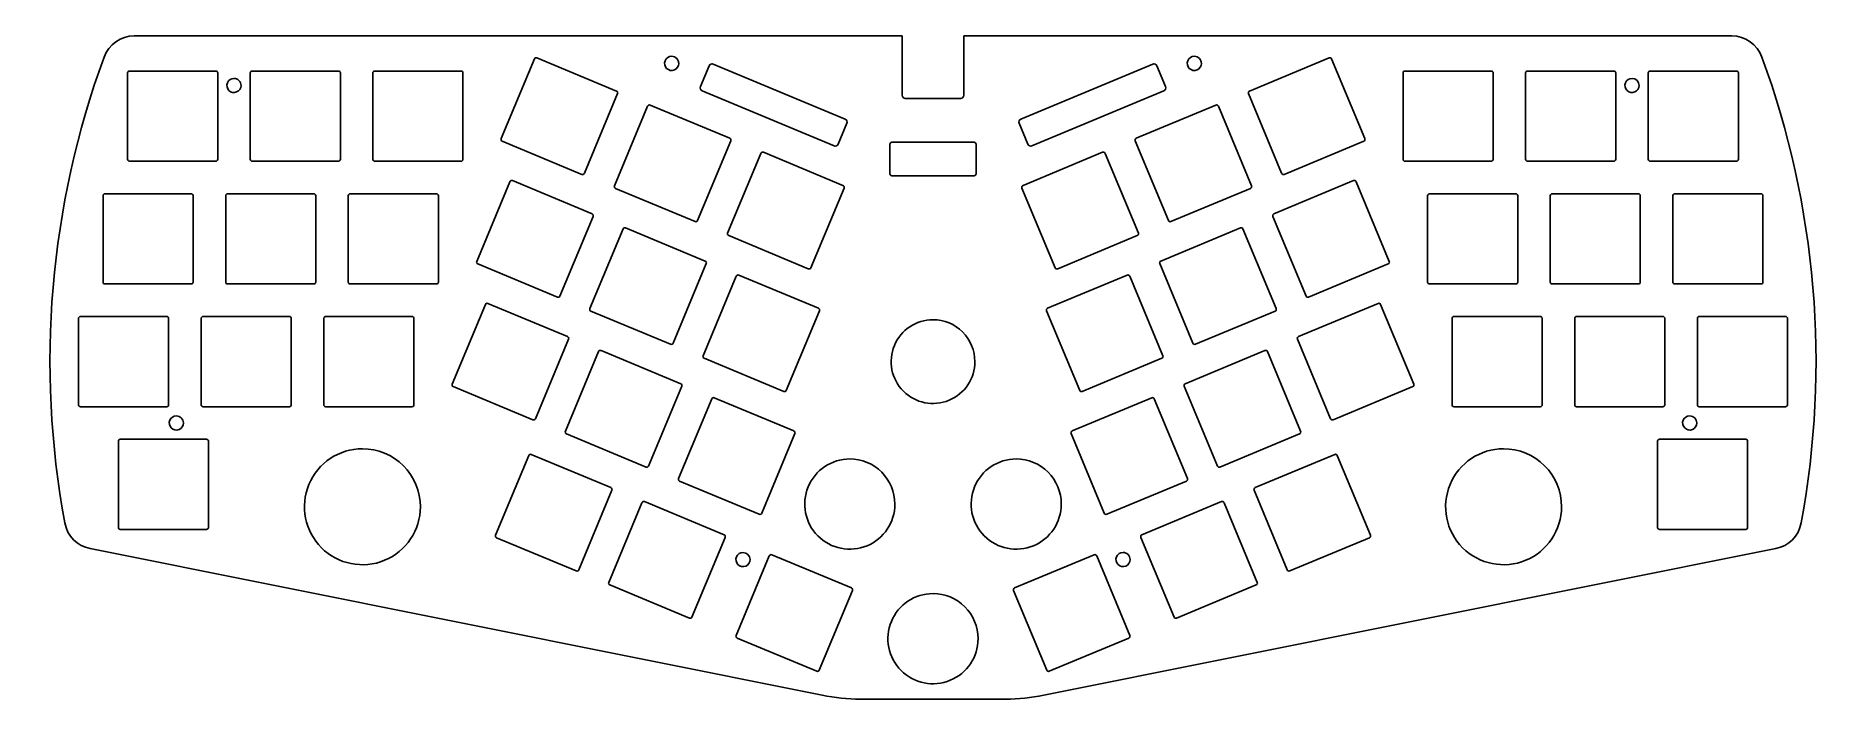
# Model space of a CAD drawing. Header units: millimetres. Extents: x -2 to 277, y 0 to 103.
import ezdxf

# ---------------------------------------------------------------- set-up
doc = ezdxf.new("R2010")
doc.units = ezdxf.units.MM
doc.layers.get('0').update_dxf_attribs({"linetype": 'CONTINUOUS'})

msp = doc.modelspace()

# ---------------------------------------------------------------- linework, layer by layer
at = {"color": 7}
for points in [[(132.435, 102.9982), (13.1728, 102.9982)], [(132.435, 102.9982), (132.435, 93.8036)], [(142.035, 102.9982), (261.2972, 102.9982)], [(142.035, 102.9982), (142.035, 93.8036)], [(25.825, 97.5478), (12.425, 97.5478)], [(44.875, 97.5478), (31.475, 97.5478)], [(63.925, 97.5478), (50.525, 97.5478)], [(75.32, 99.4242), (70.1664, 87.0548)], [(88.0816, 94.432), (75.7123, 99.5857)], [(102.4509, 98.3632), (101.1048, 95.1324)], [(123.5972, 90.0943), (103.1048, 98.6325)], [(171.3652, 98.6325), (150.8728, 90.0943)], [(173.3652, 95.1324), (172.0191, 98.3632)], [(198.7577, 99.5857), (186.3884, 94.432)], [(204.3036, 87.0548), (199.15, 99.4242)], [(223.945, 97.5478), (210.545, 97.5478)], [(242.995, 97.5478), (229.595, 97.5478)], [(262.045, 97.5478), (248.645, 97.5478)], [(12.125, 97.2478), (12.125, 83.8478)], [(26.125, 83.8478), (26.125, 97.2478)], [(31.175, 97.2478), (31.175, 83.8478)], [(45.175, 83.8478), (45.175, 97.2478)], [(50.225, 97.2478), (50.225, 83.8478)], [(64.225, 83.8478), (64.225, 97.2478)], [(210.245, 97.2478), (210.245, 83.8478)], [(224.245, 83.8478), (224.245, 97.2478)], [(229.295, 97.2478), (229.295, 83.8478)], [(243.295, 83.8478), (243.295, 97.2478)], [(248.345, 97.2478), (248.345, 83.8478)], [(262.345, 83.8478), (262.345, 97.2478)], [(83.0895, 81.6704), (88.2432, 94.0397)], [(92.9048, 92.0975), (87.7511, 79.7282)], [(105.6664, 87.1054), (93.2971, 92.259)], [(101.3741, 94.4786), (121.8665, 85.9404)], [(132.935, 93.3036), (141.535, 93.3036)], [(152.6035, 85.9404), (173.0959, 94.4786)], [(181.1729, 92.259), (168.8036, 87.1054)], [(186.7189, 79.7282), (181.5652, 92.0975)], [(186.2268, 94.0397), (191.3805, 81.6704)], [(123.8664, 89.4405), (122.5203, 86.2097)], [(150.6036, 89.4405), (151.9497, 86.2097)], [(70.3279, 86.6625), (82.6972, 81.5089)], [(100.6743, 74.3438), (105.8279, 86.7131)], [(143.635, 86.5036), (130.835, 86.5036)], [(168.6421, 86.7131), (173.7957, 74.3438)], [(191.7728, 81.5089), (204.1421, 86.6625)], [(110.4895, 84.7708), (105.3358, 72.4015)], [(123.2511, 79.7787), (110.8818, 84.9324)], [(130.535, 86.2036), (130.535, 81.6036)], [(143.935, 81.6036), (143.935, 86.2036)], [(163.5882, 84.9324), (151.2189, 79.7787)], [(169.1342, 72.4015), (163.9805, 84.7708)], [(12.425, 83.5478), (25.825, 83.5478)], [(31.475, 83.5478), (44.875, 83.5478)], [(50.525, 83.5478), (63.925, 83.5478)], [(130.835, 81.3036), (143.635, 81.3036)], [(210.545, 83.5478), (223.945, 83.5478)], [(229.595, 83.5478), (242.995, 83.5478)], [(248.645, 83.5478), (262.045, 83.5478)], [(8.315, 78.1978), (8.315, 64.7978)], [(22.015, 78.4978), (8.615, 78.4978)], [(22.315, 64.7978), (22.315, 78.1978)], [(27.365, 78.1978), (27.365, 64.7978)], [(41.065, 78.4978), (27.665, 78.4978)], [(41.365, 64.7978), (41.365, 78.1978)], [(46.415, 78.1978), (46.415, 64.7978)], [(60.115, 78.4978), (46.715, 78.4978)], [(60.415, 64.7978), (60.415, 78.1978)], [(71.5103, 80.3741), (66.3567, 68.0048)], [(84.2719, 75.382), (71.9026, 80.5356)], [(87.9126, 79.3359), (100.2819, 74.1822)], [(118.259, 67.0171), (123.4126, 79.3864)], [(151.0574, 79.3864), (156.211, 67.0171)], [(174.1881, 74.1822), (186.5574, 79.3359)], [(202.5674, 80.5356), (190.1981, 75.382)], [(208.1133, 68.0048), (202.9597, 80.3741)], [(214.055, 78.1978), (214.055, 64.7978)], [(227.755, 78.4978), (214.355, 78.4978)], [(228.055, 64.7978), (228.055, 78.1978)], [(233.105, 78.1978), (233.105, 64.7978)], [(246.805, 78.4978), (233.405, 78.4978)], [(247.105, 64.7978), (247.105, 78.1978)], [(252.155, 78.1978), (252.155, 64.7978)], [(265.855, 78.4978), (252.455, 78.4978)], [(266.155, 64.7978), (266.155, 78.1978)], [(79.2798, 62.6204), (84.4335, 74.9897)], [(89.095, 73.0474), (83.9414, 60.6781)], [(101.8567, 68.0553), (89.4873, 73.209)], [(184.9827, 73.209), (172.6133, 68.0553)], [(190.5286, 60.6781), (185.375, 73.0474)], [(190.0365, 74.9897), (195.1902, 62.6204)], [(105.4974, 72.0092), (117.8667, 66.8556)], [(156.6033, 66.8556), (168.9726, 72.0092)], [(66.5182, 67.6125), (78.8875, 62.4588)], [(96.8645, 55.2937), (102.0182, 67.663)], [(172.4518, 67.663), (177.6055, 55.2937)], [(195.5825, 62.4588), (207.9518, 67.6125)], [(8.615, 64.4978), (22.015, 64.4978)], [(27.665, 64.4978), (41.065, 64.4978)], [(46.715, 64.4978), (60.115, 64.4978)], [(106.6798, 65.7208), (101.5261, 53.3515)], [(119.4414, 60.7287), (107.0721, 65.8823)], [(167.3979, 65.8823), (155.0286, 60.7287)], [(172.9439, 53.3515), (167.7902, 65.7208)], [(214.355, 64.4978), (227.755, 64.4978)], [(233.405, 64.4978), (246.805, 64.4978)], [(252.455, 64.4978), (265.855, 64.4978)], [(67.7006, 61.324), (62.5469, 48.9547)], [(80.4622, 56.3319), (68.0929, 61.4856)], [(206.3771, 61.4856), (194.0078, 56.3319)], [(211.9231, 48.9547), (206.7694, 61.324)], [(4.505, 59.1478), (4.505, 45.7478)], [(18.205, 59.4478), (4.805, 59.4478)], [(18.505, 45.7478), (18.505, 59.1478)], [(23.555, 59.1478), (23.555, 45.7478)], [(37.255, 59.4478), (23.855, 59.4478)], [(37.555, 45.7478), (37.555, 59.1478)], [(42.605, 59.1478), (42.605, 45.7478)], [(56.305, 59.4478), (42.905, 59.4478)], [(56.605, 45.7478), (56.605, 59.1478)], [(84.1029, 60.2858), (96.4722, 55.1322)], [(114.4493, 47.9671), (119.6029, 60.3364)], [(154.8671, 60.3364), (160.0207, 47.9671)], [(177.9978, 55.1322), (190.3671, 60.2858)], [(217.865, 59.1478), (217.865, 45.7478)], [(231.565, 59.4478), (218.165, 59.4478)], [(231.865, 45.7478), (231.865, 59.1478)], [(236.915, 59.1478), (236.915, 45.7478)], [(250.615, 59.4478), (237.215, 59.4478)], [(250.915, 45.7478), (250.915, 59.1478)], [(255.965, 59.1478), (255.965, 45.7478)], [(269.665, 59.4478), (256.265, 59.4478)], [(269.965, 45.7478), (269.965, 59.1478)], [(75.4701, 43.5703), (80.6238, 55.9396)], [(193.8462, 55.9396), (198.9999, 43.5703)], [(85.2853, 53.9974), (80.1317, 41.6281)], [(98.0469, 49.0053), (85.6776, 54.1589)], [(101.6877, 52.9592), (114.057, 47.8055)], [(160.413, 47.8055), (172.7823, 52.9592)], [(188.7924, 54.1589), (176.4231, 49.0053)], [(194.3383, 41.6281), (189.1847, 53.9974)], [(62.7085, 48.5624), (75.0778, 43.4088)], [(93.0548, 36.2437), (98.2085, 48.613)], [(176.2615, 48.613), (181.4152, 36.2437)], [(199.3922, 43.4088), (211.7615, 48.5624)], [(4.805, 45.4478), (18.205, 45.4478)], [(23.855, 45.4478), (37.255, 45.4478)], [(42.905, 45.4478), (56.305, 45.4478)], [(102.8701, 46.6707), (97.7164, 34.3014)], [(115.6317, 41.6786), (103.2624, 46.8323)], [(171.2076, 46.8323), (158.8383, 41.6786)], [(176.7536, 34.3014), (171.5999, 46.6707)], [(218.165, 45.4478), (231.565, 45.4478)], [(237.215, 45.4478), (250.615, 45.4478)], [(256.265, 45.4478), (269.665, 45.4478)], [(10.696, 26.6978), (10.696, 40.0978)], [(10.996, 40.3978), (24.396, 40.3978)], [(24.696, 40.0978), (24.696, 26.6978)], [(80.2932, 41.2358), (92.6625, 36.0821)], [(110.6396, 28.917), (115.7932, 41.2863)], [(158.6768, 41.2863), (163.8304, 28.917)], [(181.8075, 36.0821), (194.1768, 41.2358)], [(249.774, 26.6978), (249.774, 40.0978)], [(250.074, 40.3978), (263.474, 40.3978)], [(263.774, 40.0978), (263.774, 26.6978)], [(74.441, 37.8785), (69.2874, 25.5092)], [(87.2026, 32.8864), (74.8333, 38.0401)], [(199.6367, 38.0401), (187.2674, 32.8864)], [(205.1826, 25.5092), (200.029, 37.8785)], [(97.8779, 33.9091), (110.2472, 28.7555)], [(164.2227, 28.7555), (176.5921, 33.9091)], [(82.2105, 20.1248), (87.3642, 32.4941)], [(104.7874, 25.5598), (92.4181, 30.7134)], [(182.0519, 30.7134), (169.6826, 25.5598)], [(187.1058, 32.4941), (192.2595, 20.1248)], [(92.0257, 30.5519), (86.8721, 18.1826)], [(187.5979, 18.1826), (182.4443, 30.5519)], [(24.396, 26.3978), (10.996, 26.3978)], [(69.4489, 25.1169), (81.8182, 19.9633)], [(99.7952, 12.7981), (104.9489, 25.1675)], [(169.5211, 25.1675), (174.6748, 12.7981)], [(192.6518, 19.9633), (205.0211, 25.1169)], [(263.474, 26.3978), (250.074, 26.3978)], [(120.0406, 0.6518), (6.315, 23.4177)], [(106.6547, 9.9395), (111.8083, 22.3088)], [(112.2006, 22.4704), (124.5699, 17.3167)], [(149.9001, 17.3167), (162.2694, 22.4704)], [(268.1555, 23.4183), (154.4272, 0.6518)], [(162.6617, 22.3088), (167.8153, 9.9395)], [(87.0336, 17.7903), (99.4029, 12.6366)], [(124.7315, 16.9244), (119.5778, 4.5551)], [(154.8922, 4.5551), (149.7385, 16.9244)], [(175.0671, 12.6366), (187.4364, 17.7903)], [(119.1855, 4.3935), (106.8162, 9.5472)], [(167.6538, 9.5472), (155.2845, 4.3935)], [(125.9293, 0.0682), (148.5386, 0.0682)]]:
    msp.add_lwpolyline(points, dxfattribs=at)
for points in [[(96.6404, 99.8347)], [(177.8296, 99.8347)], [(28.65, 96.4103)], [(245.82, 96.4103)], [(137.235, 58.9478)], [(19.696, 44.0228)], [(254.774, 44.0228)], [(48.605, 38.9228)], [(124.3118, 37.3322)], [(150.1582, 37.3322)], [(225.865, 38.9228)], [(107.7196, 22.8257)], [(166.7504, 22.8257)], [(137.235, 16.4478)]]:
    msp.add_lwpolyline(points, close=True, dxfattribs=at)
for points in [[(13.1728, 102.9982), (11.075971, 102.998184), (9.201893, 101.689851), (8.4792, 99.7215)], [(265.9908, 99.7215), (265.268131, 101.68987), (263.394038, 102.998213), (261.2972, 102.9982)], [(8.4792, 99.7215), (-0.009359, 76.601828), (-2.116171, 51.623057), (2.38, 27.4082)], [(12.425, 97.5478), (12.345435, 97.5478), (12.269129, 97.516193), (12.212868, 97.459932)], [(26.037132, 97.459932), (25.980871, 97.516193), (25.904565, 97.5478), (25.825, 97.5478)], [(31.475, 97.5478), (31.395435, 97.5478), (31.319129, 97.516193), (31.262868, 97.459932)], [(45.087132, 97.459932), (45.030871, 97.516193), (44.954565, 97.5478), (44.875, 97.5478)], [(50.525, 97.5478), (50.359315, 97.5478), (50.225, 97.413485), (50.225, 97.2478)], [(64.225, 97.2478), (64.225, 97.413485), (64.090685, 97.5478), (63.925, 97.5478)], [(75.7123, 99.5857), (75.559372, 99.649424), (75.38374, 99.577121), (75.32, 99.4242)], [(95.624133, 99.155652), (95.453873, 98.74461), (95.547985, 98.27148), (95.862583, 97.956883)], [(96.6404, 99.8347), (96.195492, 99.8347), (95.794392, 99.566694), (95.624133, 99.155652)], [(95.862583, 97.956883), (96.17718, 97.642285), (96.65031, 97.548173), (97.061352, 97.718433)], [(97.418217, 99.512517), (97.211927, 99.718807), (96.932138, 99.8347), (96.6404, 99.8347)], [(97.061352, 97.718433), (97.472394, 97.888692), (97.7404, 98.289792), (97.7404, 98.7347)], [(97.7404, 98.7347), (97.7404, 99.026438), (97.624507, 99.306227), (97.418217, 99.512517)], [(102.722068, 98.633298), (102.599434, 98.582793), (102.50189, 98.485633), (102.4509, 98.3632)], [(103.1048, 98.6325), (102.982378, 98.683516), (102.844702, 98.683803), (102.722068, 98.633298)], [(171.747932, 98.633298), (171.625298, 98.683803), (171.487622, 98.683516), (171.3652, 98.6325)], [(172.0191, 98.3632), (171.96811, 98.485633), (171.870566, 98.582793), (171.747932, 98.633298)], [(176.813333, 99.155652), (176.643073, 98.74461), (176.737185, 98.27148), (177.051783, 97.956883)], [(177.8296, 99.8347), (177.384692, 99.8347), (176.983592, 99.566694), (176.813333, 99.155652)], [(177.051783, 97.956883), (177.36638, 97.642285), (177.83951, 97.548173), (178.250552, 97.718433)], [(178.607417, 99.512517), (178.401127, 99.718807), (178.121338, 99.8347), (177.8296, 99.8347)], [(178.250552, 97.718433), (178.661594, 97.888692), (178.9296, 98.289792), (178.9296, 98.7347)], [(178.9296, 98.7347), (178.9296, 99.026438), (178.813707, 99.306227), (178.607417, 99.512517)], [(199.15, 99.4242), (199.08626, 99.577121), (198.910628, 99.649424), (198.7577, 99.5857)], [(210.545, 97.5478), (210.465435, 97.5478), (210.389129, 97.516193), (210.332868, 97.459932)], [(224.157132, 97.459932), (224.100871, 97.516193), (224.024565, 97.5478), (223.945, 97.5478)], [(229.595, 97.5478), (229.515435, 97.5478), (229.439129, 97.516193), (229.382868, 97.459932)], [(243.207132, 97.459932), (243.150871, 97.516193), (243.074565, 97.5478), (242.995, 97.5478)], [(248.645, 97.5478), (248.565435, 97.5478), (248.489129, 97.516193), (248.432868, 97.459932)], [(262.257132, 97.459932), (262.200871, 97.516193), (262.124565, 97.5478), (262.045, 97.5478)], [(272.09, 27.4082), (276.586171, 51.623057), (274.479359, 76.601828), (265.9908, 99.7215)], [(12.212868, 97.459932), (12.156607, 97.403671), (12.125, 97.327365), (12.125, 97.2478)], [(26.125, 97.2478), (26.125, 97.327365), (26.093393, 97.403671), (26.037132, 97.459932)], [(27.633733, 95.731252), (27.463473, 95.32021), (27.557585, 94.84708), (27.872183, 94.532483)], [(28.65, 96.4103), (28.205092, 96.4103), (27.803992, 96.142294), (27.633733, 95.731252)], [(29.427817, 96.088117), (29.221527, 96.294407), (28.941738, 96.4103), (28.65, 96.4103)], [(29.070952, 94.294033), (29.481994, 94.464292), (29.75, 94.865392), (29.75, 95.3103)], [(29.75, 95.3103), (29.75, 95.602038), (29.634107, 95.881827), (29.427817, 96.088117)], [(31.262868, 97.459932), (31.206607, 97.403671), (31.175, 97.327365), (31.175, 97.2478)], [(45.175, 97.2478), (45.175, 97.327365), (45.143393, 97.403671), (45.087132, 97.459932)], [(101.1048, 95.1324), (100.99863, 94.877493), (101.119198, 94.584782), (101.3741, 94.4786)], [(173.0959, 94.4786), (173.350802, 94.584782), (173.47137, 94.877493), (173.3652, 95.1324)], [(210.332868, 97.459932), (210.276607, 97.403671), (210.245, 97.327365), (210.245, 97.2478)], [(224.245, 97.2478), (224.245, 97.327365), (224.213393, 97.403671), (224.157132, 97.459932)], [(229.382868, 97.459932), (229.326607, 97.403671), (229.295, 97.327365), (229.295, 97.2478)], [(243.295, 97.2478), (243.295, 97.327365), (243.263393, 97.403671), (243.207132, 97.459932)], [(244.803733, 95.731252), (244.633473, 95.32021), (244.727585, 94.84708), (245.042183, 94.532483)], [(245.82, 96.4103), (245.375092, 96.4103), (244.973992, 96.142294), (244.803733, 95.731252)], [(246.92, 95.3103), (246.92, 95.917813), (246.427513, 96.4103), (245.82, 96.4103)], [(246.240952, 94.294033), (246.651994, 94.464292), (246.92, 94.865392), (246.92, 95.3103)], [(248.432868, 97.459932), (248.376607, 97.403671), (248.345, 97.327365), (248.345, 97.2478)], [(262.345, 97.2478), (262.345, 97.327365), (262.313393, 97.403671), (262.257132, 97.459932)], [(27.872183, 94.532483), (28.18678, 94.217885), (28.65991, 94.123773), (29.070952, 94.294033)], [(88.243652, 94.26932), (88.213346, 94.342892), (88.155054, 94.40141), (88.0816, 94.432)], [(88.2432, 94.0397), (88.273796, 94.113151), (88.273959, 94.195749), (88.243652, 94.26932)], [(93.2971, 92.259), (93.144172, 92.322724), (92.96854, 92.250421), (92.9048, 92.0975)], [(132.435, 93.8036), (132.435, 93.670992), (132.487678, 93.543815), (132.581447, 93.450047)], [(132.581447, 93.450047), (132.675215, 93.356278), (132.802392, 93.3036), (132.935, 93.3036)], [(141.535, 93.3036), (141.81112, 93.303655), (142.034945, 93.52748), (142.035, 93.8036)], [(181.5652, 92.0975), (181.50146, 92.250421), (181.325828, 92.322724), (181.1729, 92.259)], [(186.226348, 94.26932), (186.196041, 94.195749), (186.196204, 94.113151), (186.2268, 94.0397)], [(186.3884, 94.432), (186.314946, 94.40141), (186.256654, 94.342892), (186.226348, 94.26932)], [(245.042183, 94.532483), (245.35678, 94.217885), (245.82991, 94.123773), (246.240952, 94.294033)], [(123.86723, 89.823163), (123.816743, 89.945779), (123.719608, 90.043312), (123.5972, 90.0943)], [(123.8664, 89.4405), (123.917418, 89.562896), (123.917717, 89.700547), (123.86723, 89.823163)], [(150.60277, 89.823163), (150.552283, 89.700547), (150.552582, 89.562896), (150.6036, 89.4405)], [(150.8728, 90.0943), (150.750392, 90.043312), (150.653257, 89.945779), (150.60277, 89.823163)], [(70.1664, 87.0548), (70.102676, 86.901872), (70.174979, 86.72624), (70.3279, 86.6625)], [(105.8279, 86.7131), (105.891624, 86.866028), (105.819321, 87.04166), (105.6664, 87.1054)], [(130.622839, 86.415761), (130.566572, 86.359495), (130.534973, 86.283173), (130.535, 86.2036)], [(130.835, 86.5036), (130.755427, 86.503627), (130.679105, 86.472028), (130.622839, 86.415761)], [(143.847132, 86.415732), (143.790871, 86.471993), (143.714565, 86.5036), (143.635, 86.5036)], [(143.935, 86.2036), (143.935, 86.283165), (143.903393, 86.359471), (143.847132, 86.415732)], [(168.8036, 87.1054), (168.650679, 87.04166), (168.578376, 86.866028), (168.6421, 86.7131)], [(204.1421, 86.6625), (204.295021, 86.72624), (204.367324, 86.901872), (204.3036, 87.0548)], [(12.125, 83.8478), (12.125, 83.768235), (12.156607, 83.691929), (12.212868, 83.635668)], [(12.212868, 83.635668), (12.269129, 83.579407), (12.345435, 83.5478), (12.425, 83.5478)], [(25.825, 83.5478), (25.904565, 83.5478), (25.980871, 83.579407), (26.037132, 83.635668)], [(26.037132, 83.635668), (26.093393, 83.691929), (26.125, 83.768235), (26.125, 83.8478)], [(31.175, 83.8478), (31.175, 83.768235), (31.206607, 83.691929), (31.262868, 83.635668)], [(31.262868, 83.635668), (31.319129, 83.579407), (31.395435, 83.5478), (31.475, 83.5478)], [(44.875, 83.5478), (44.954565, 83.5478), (45.030871, 83.579407), (45.087132, 83.635668)], [(45.087132, 83.635668), (45.143393, 83.691929), (45.175, 83.768235), (45.175, 83.8478)], [(50.225, 83.8478), (50.225, 83.682115), (50.359315, 83.5478), (50.525, 83.5478)], [(63.925, 83.5478), (64.090685, 83.5478), (64.225, 83.682115), (64.225, 83.8478)], [(110.65218, 84.932852), (110.578608, 84.902546), (110.52009, 84.844254), (110.4895, 84.7708)], [(110.8818, 84.9324), (110.808349, 84.962996), (110.725751, 84.963159), (110.65218, 84.932852)], [(121.8665, 85.9404), (122.121407, 85.83423), (122.414118, 85.954798), (122.5203, 86.2097)], [(151.9497, 86.2097), (152.055882, 85.954798), (152.348593, 85.83423), (152.6035, 85.9404)], [(163.81782, 84.932852), (163.744249, 84.963159), (163.661651, 84.962996), (163.5882, 84.9324)], [(163.9805, 84.7708), (163.94991, 84.844254), (163.891392, 84.902546), (163.81782, 84.932852)], [(210.245, 83.8478), (210.245, 83.768235), (210.276607, 83.691929), (210.332868, 83.635668)], [(210.332868, 83.635668), (210.389129, 83.579407), (210.465435, 83.5478), (210.545, 83.5478)], [(223.945, 83.5478), (224.024565, 83.5478), (224.100871, 83.579407), (224.157132, 83.635668)], [(224.157132, 83.635668), (224.213393, 83.691929), (224.245, 83.768235), (224.245, 83.8478)], [(229.295, 83.8478), (229.295, 83.768235), (229.326607, 83.691929), (229.382868, 83.635668)], [(229.382868, 83.635668), (229.439129, 83.579407), (229.515435, 83.5478), (229.595, 83.5478)], [(242.995, 83.5478), (243.074565, 83.5478), (243.150871, 83.579407), (243.207132, 83.635668)], [(243.207132, 83.635668), (243.263393, 83.691929), (243.295, 83.768235), (243.295, 83.8478)], [(248.345, 83.8478), (248.345, 83.768235), (248.376607, 83.691929), (248.432868, 83.635668)], [(248.432868, 83.635668), (248.489129, 83.579407), (248.565435, 83.5478), (248.645, 83.5478)], [(262.045, 83.5478), (262.124565, 83.5478), (262.200871, 83.579407), (262.257132, 83.635668)], [(262.257132, 83.635668), (262.313393, 83.691929), (262.345, 83.768235), (262.345, 83.8478)], [(82.6972, 81.5089), (82.850128, 81.445176), (83.02576, 81.517479), (83.0895, 81.6704)], [(130.535, 81.6036), (130.535, 81.524035), (130.566607, 81.447729), (130.622868, 81.391468)], [(130.622868, 81.391468), (130.679129, 81.335207), (130.755435, 81.3036), (130.835, 81.3036)], [(143.635, 81.3036), (143.800663, 81.303655), (143.934945, 81.437937), (143.935, 81.6036)], [(191.3805, 81.6704), (191.44424, 81.517479), (191.619872, 81.445176), (191.7728, 81.5089)], [(8.402868, 78.409932), (8.346607, 78.353671), (8.315, 78.277365), (8.315, 78.1978)], [(8.615, 78.4978), (8.535435, 78.4978), (8.459129, 78.466193), (8.402868, 78.409932)], [(22.227132, 78.409932), (22.170871, 78.466193), (22.094565, 78.4978), (22.015, 78.4978)], [(22.315, 78.1978), (22.315, 78.277365), (22.283393, 78.353671), (22.227132, 78.409932)], [(27.452868, 78.409932), (27.396607, 78.353671), (27.365, 78.277365), (27.365, 78.1978)], [(27.665, 78.4978), (27.585435, 78.4978), (27.509129, 78.466193), (27.452868, 78.409932)], [(41.277132, 78.409932), (41.220871, 78.466193), (41.144565, 78.4978), (41.065, 78.4978)], [(41.365, 78.1978), (41.365, 78.277365), (41.333393, 78.353671), (41.277132, 78.409932)], [(46.502868, 78.409932), (46.446607, 78.353671), (46.415, 78.277365), (46.415, 78.1978)], [(46.715, 78.4978), (46.635435, 78.4978), (46.559129, 78.466193), (46.502868, 78.409932)], [(60.415, 78.1978), (60.415, 78.363485), (60.280685, 78.4978), (60.115, 78.4978)], [(71.9026, 80.5356), (71.749672, 80.599324), (71.57404, 80.527021), (71.5103, 80.3741)], [(87.7511, 79.7282), (87.687376, 79.575272), (87.759679, 79.39964), (87.9126, 79.3359)], [(123.4126, 79.3864), (123.476324, 79.539328), (123.404021, 79.71496), (123.2511, 79.7787)], [(151.2189, 79.7787), (151.065979, 79.71496), (150.993676, 79.539328), (151.0574, 79.3864)], [(186.5574, 79.3359), (186.710321, 79.39964), (186.782624, 79.575272), (186.7189, 79.7282)], [(202.9597, 80.3741), (202.89596, 80.527021), (202.720328, 80.599324), (202.5674, 80.5356)], [(214.142868, 78.409932), (214.086607, 78.353671), (214.055, 78.277365), (214.055, 78.1978)], [(214.355, 78.4978), (214.275435, 78.4978), (214.199129, 78.466193), (214.142868, 78.409932)], [(227.967132, 78.409932), (227.910871, 78.466193), (227.834565, 78.4978), (227.755, 78.4978)], [(228.055, 78.1978), (228.055, 78.277365), (228.023393, 78.353671), (227.967132, 78.409932)], [(233.192868, 78.409932), (233.136607, 78.353671), (233.105, 78.277365), (233.105, 78.1978)], [(233.405, 78.4978), (233.325435, 78.4978), (233.249129, 78.466193), (233.192868, 78.409932)], [(247.017132, 78.409932), (246.960871, 78.466193), (246.884565, 78.4978), (246.805, 78.4978)], [(247.105, 78.1978), (247.105, 78.277365), (247.073393, 78.353671), (247.017132, 78.409932)], [(252.242868, 78.409932), (252.186607, 78.353671), (252.155, 78.277365), (252.155, 78.1978)], [(252.455, 78.4978), (252.375435, 78.4978), (252.299129, 78.466193), (252.242868, 78.409932)], [(266.067132, 78.409932), (266.010871, 78.466193), (265.934565, 78.4978), (265.855, 78.4978)], [(266.155, 78.1978), (266.155, 78.277365), (266.123393, 78.353671), (266.067132, 78.409932)], [(84.433952, 75.21932), (84.403646, 75.292892), (84.345354, 75.35141), (84.2719, 75.382)], [(190.1981, 75.382), (190.124646, 75.35141), (190.066354, 75.292892), (190.036048, 75.21932)], [(84.4335, 74.9897), (84.464096, 75.063151), (84.464259, 75.145749), (84.433952, 75.21932)], [(89.25768, 73.209452), (89.184108, 73.179146), (89.12559, 73.120854), (89.095, 73.0474)], [(89.4873, 73.209), (89.413849, 73.239596), (89.331251, 73.239759), (89.25768, 73.209452)], [(100.2819, 74.1822), (100.355363, 74.151573), (100.437986, 74.151394), (100.511581, 74.181702)], [(100.511581, 74.181702), (100.585176, 74.21201), (100.64371, 74.270321), (100.6743, 74.3438)], [(173.7957, 74.3438), (173.82629, 74.270321), (173.884824, 74.21201), (173.958419, 74.181702)], [(173.958419, 74.181702), (174.032014, 74.151394), (174.114637, 74.151573), (174.1881, 74.1822)], [(185.21232, 73.209452), (185.138749, 73.239759), (185.056151, 73.239596), (184.9827, 73.209)], [(185.375, 73.0474), (185.34441, 73.120854), (185.285892, 73.179146), (185.21232, 73.209452)], [(190.036048, 75.21932), (190.005741, 75.145749), (190.005904, 75.063151), (190.0365, 74.9897)], [(105.3358, 72.4015), (105.305204, 72.328049), (105.305041, 72.245451), (105.335348, 72.17188)], [(105.335348, 72.17188), (105.365654, 72.098308), (105.423946, 72.03979), (105.4974, 72.0092)], [(168.9726, 72.0092), (169.046054, 72.03979), (169.104346, 72.098308), (169.134652, 72.17188)], [(169.134652, 72.17188), (169.164959, 72.245451), (169.164796, 72.328049), (169.1342, 72.4015)], [(66.3567, 68.0048), (66.292976, 67.851872), (66.365279, 67.67624), (66.5182, 67.6125)], [(102.0182, 67.663), (102.081924, 67.815928), (102.009621, 67.99156), (101.8567, 68.0553)], [(117.8667, 66.8556), (118.019628, 66.791876), (118.19526, 66.864179), (118.259, 67.0171)], [(156.211, 67.0171), (156.27474, 66.864179), (156.450372, 66.791876), (156.6033, 66.8556)], [(172.6133, 68.0553), (172.460379, 67.99156), (172.388076, 67.815928), (172.4518, 67.663)], [(207.9518, 67.6125), (208.104721, 67.67624), (208.177024, 67.851872), (208.1133, 68.0048)], [(8.315, 64.7978), (8.315, 64.718235), (8.346607, 64.641929), (8.402868, 64.585668)], [(8.402868, 64.585668), (8.459129, 64.529407), (8.535435, 64.4978), (8.615, 64.4978)], [(22.015, 64.4978), (22.094565, 64.4978), (22.170871, 64.529407), (22.227132, 64.585668)], [(22.227132, 64.585668), (22.283393, 64.641929), (22.315, 64.718235), (22.315, 64.7978)], [(27.365, 64.7978), (27.365, 64.718235), (27.396607, 64.641929), (27.452868, 64.585668)], [(27.452868, 64.585668), (27.509129, 64.529407), (27.585435, 64.4978), (27.665, 64.4978)], [(41.065, 64.4978), (41.144565, 64.4978), (41.220871, 64.529407), (41.277132, 64.585668)], [(41.277132, 64.585668), (41.333393, 64.641929), (41.365, 64.718235), (41.365, 64.7978)], [(46.415, 64.7978), (46.415, 64.718235), (46.446607, 64.641929), (46.502868, 64.585668)], [(46.502868, 64.585668), (46.559129, 64.529407), (46.635435, 64.4978), (46.715, 64.4978)], [(60.115, 64.4978), (60.280685, 64.4978), (60.415, 64.632115), (60.415, 64.7978)], [(107.0721, 65.8823), (106.919172, 65.946024), (106.74354, 65.873721), (106.6798, 65.7208)], [(167.7902, 65.7208), (167.72646, 65.873721), (167.550828, 65.946024), (167.3979, 65.8823)], [(214.055, 64.7978), (214.055, 64.718235), (214.086607, 64.641929), (214.142868, 64.585668)], [(214.142868, 64.585668), (214.199129, 64.529407), (214.275435, 64.4978), (214.355, 64.4978)], [(227.755, 64.4978), (227.834565, 64.4978), (227.910871, 64.529407), (227.967132, 64.585668)], [(227.967132, 64.585668), (228.023393, 64.641929), (228.055, 64.718235), (228.055, 64.7978)], [(233.105, 64.7978), (233.105, 64.718235), (233.136607, 64.641929), (233.192868, 64.585668)], [(233.192868, 64.585668), (233.249129, 64.529407), (233.325435, 64.4978), (233.405, 64.4978)], [(246.805, 64.4978), (246.884565, 64.4978), (246.960871, 64.529407), (247.017132, 64.585668)], [(247.017132, 64.585668), (247.073393, 64.641929), (247.105, 64.718235), (247.105, 64.7978)], [(252.155, 64.7978), (252.155, 64.718235), (252.186607, 64.641929), (252.242868, 64.585668)], [(252.242868, 64.585668), (252.299129, 64.529407), (252.375435, 64.4978), (252.455, 64.4978)], [(265.855, 64.4978), (265.934565, 64.4978), (266.010871, 64.529407), (266.067132, 64.585668)], [(266.067132, 64.585668), (266.123393, 64.641929), (266.155, 64.718235), (266.155, 64.7978)], [(67.86328, 61.486052), (67.789708, 61.455746), (67.73119, 61.397454), (67.7006, 61.324)], [(68.0929, 61.4856), (68.019449, 61.516196), (67.936851, 61.516359), (67.86328, 61.486052)], [(78.8875, 62.4588), (78.960951, 62.428204), (79.043549, 62.428041), (79.11712, 62.458348)], [(79.11712, 62.458348), (79.190692, 62.488654), (79.24921, 62.546946), (79.2798, 62.6204)], [(195.1902, 62.6204), (195.22079, 62.546946), (195.279308, 62.488654), (195.35288, 62.458348)], [(195.35288, 62.458348), (195.426451, 62.428041), (195.509049, 62.428204), (195.5825, 62.4588)], [(206.60672, 61.486052), (206.533149, 61.516359), (206.450551, 61.516196), (206.3771, 61.4856)], [(206.7694, 61.324), (206.73881, 61.397454), (206.680292, 61.455746), (206.60672, 61.486052)], [(4.592868, 59.359932), (4.536607, 59.303671), (4.505, 59.227365), (4.505, 59.1478)], [(4.805, 59.4478), (4.725435, 59.4478), (4.649129, 59.416193), (4.592868, 59.359932)], [(18.417132, 59.359932), (18.360871, 59.416193), (18.284565, 59.4478), (18.205, 59.4478)], [(18.505, 59.1478), (18.505, 59.227365), (18.473393, 59.303671), (18.417132, 59.359932)], [(23.642868, 59.359932), (23.586607, 59.303671), (23.555, 59.227365), (23.555, 59.1478)], [(23.855, 59.4478), (23.775435, 59.4478), (23.699129, 59.416193), (23.642868, 59.359932)], [(37.555, 59.1478), (37.555, 59.313485), (37.420685, 59.4478), (37.255, 59.4478)], [(42.692868, 59.359932), (42.636607, 59.303671), (42.605, 59.227365), (42.605, 59.1478)], [(42.905, 59.4478), (42.825435, 59.4478), (42.749129, 59.416193), (42.692868, 59.359932)], [(56.517132, 59.359932), (56.460871, 59.416193), (56.384565, 59.4478), (56.305, 59.4478)], [(56.605, 59.1478), (56.605, 59.227365), (56.573393, 59.303671), (56.517132, 59.359932)], [(83.9414, 60.6781), (83.877676, 60.525172), (83.949979, 60.34954), (84.1029, 60.2858)], [(119.6029, 60.3364), (119.666624, 60.489328), (119.594321, 60.66496), (119.4414, 60.7287)], [(137.235, 58.9478), (134.605995, 58.9478), (132.23586, 57.364126), (131.229783, 54.935242)], [(141.831194, 57.043994), (140.612208, 58.262981), (138.958907, 58.9478), (137.235, 58.9478)], [(155.0286, 60.7287), (154.875679, 60.66496), (154.803376, 60.489328), (154.8671, 60.3364)], [(190.3671, 60.2858), (190.520021, 60.34954), (190.592324, 60.525172), (190.5286, 60.6781)], [(217.952868, 59.359932), (217.896607, 59.303671), (217.865, 59.227365), (217.865, 59.1478)], [(218.165, 59.4478), (218.085435, 59.4478), (218.009129, 59.416193), (217.952868, 59.359932)], [(231.777132, 59.359932), (231.720871, 59.416193), (231.644565, 59.4478), (231.565, 59.4478)], [(231.865, 59.1478), (231.865, 59.227365), (231.833393, 59.303671), (231.777132, 59.359932)], [(237.002868, 59.359932), (236.946607, 59.303671), (236.915, 59.227365), (236.915, 59.1478)], [(237.215, 59.4478), (237.135435, 59.4478), (237.059129, 59.416193), (237.002868, 59.359932)], [(250.827132, 59.359932), (250.770871, 59.416193), (250.694565, 59.4478), (250.615, 59.4478)], [(250.915, 59.1478), (250.915, 59.227365), (250.883393, 59.303671), (250.827132, 59.359932)], [(256.052868, 59.359932), (255.996607, 59.303671), (255.965, 59.227365), (255.965, 59.1478)], [(256.265, 59.4478), (256.185435, 59.4478), (256.109129, 59.416193), (256.052868, 59.359932)], [(269.877132, 59.359932), (269.820871, 59.416193), (269.744565, 59.4478), (269.665, 59.4478)], [(269.965, 59.1478), (269.965, 59.227365), (269.933393, 59.303671), (269.877132, 59.359932)], [(80.624252, 56.16922), (80.593946, 56.242792), (80.535654, 56.30131), (80.4622, 56.3319)], [(80.6238, 55.9396), (80.654396, 56.013051), (80.654559, 56.095649), (80.624252, 56.16922)], [(143.735, 52.4478), (143.735, 54.171707), (143.050181, 55.825008), (141.831194, 57.043994)], [(193.845748, 56.16922), (193.815441, 56.095649), (193.815604, 56.013051), (193.8462, 55.9396)], [(194.0078, 56.3319), (193.934346, 56.30131), (193.876054, 56.242792), (193.845748, 56.16922)], [(85.6776, 54.1589), (85.524672, 54.222624), (85.34904, 54.150321), (85.2853, 53.9974)], [(96.4722, 55.1322), (96.625128, 55.068476), (96.80076, 55.140779), (96.8645, 55.2937)], [(101.5261, 53.3515), (101.495504, 53.278049), (101.495341, 53.195451), (101.525648, 53.12188)], [(101.525648, 53.12188), (101.555954, 53.048308), (101.614246, 52.98979), (101.6877, 52.9592)], [(131.229783, 54.935242), (130.223707, 52.506359), (130.779819, 49.710593), (132.638806, 47.851606)], [(172.7823, 52.9592), (172.855754, 52.98979), (172.914046, 53.048308), (172.944352, 53.12188)], [(172.944352, 53.12188), (172.974659, 53.195451), (172.974496, 53.278049), (172.9439, 53.3515)], [(177.6055, 55.2937), (177.66924, 55.140779), (177.844872, 55.068476), (177.9978, 55.1322)], [(189.1847, 53.9974), (189.12096, 54.150321), (188.945328, 54.222624), (188.7924, 54.1589)], [(139.722442, 46.442583), (142.151326, 47.44866), (143.735, 49.818795), (143.735, 52.4478)], [(62.5469, 48.9547), (62.516304, 48.881249), (62.516141, 48.798651), (62.546448, 48.72508)], [(62.546448, 48.72508), (62.576754, 48.651508), (62.635046, 48.59299), (62.7085, 48.5624)], [(98.208952, 48.84262), (98.178646, 48.916192), (98.120354, 48.97471), (98.0469, 49.0053)], [(98.2085, 48.613), (98.239096, 48.686451), (98.239259, 48.769049), (98.208952, 48.84262)], [(114.057, 47.8055), (114.130451, 47.774904), (114.213049, 47.774741), (114.28662, 47.805048)], [(114.28662, 47.805048), (114.360192, 47.835354), (114.41871, 47.893646), (114.4493, 47.9671)], [(132.638806, 47.851606), (134.497793, 45.992619), (137.293559, 45.436507), (139.722442, 46.442583)], [(160.0207, 47.9671), (160.05129, 47.893646), (160.109808, 47.835354), (160.18338, 47.805048)], [(160.18338, 47.805048), (160.256951, 47.774741), (160.339549, 47.774904), (160.413, 47.8055)], [(176.261048, 48.84262), (176.230741, 48.769049), (176.230904, 48.686451), (176.2615, 48.613)], [(176.4231, 49.0053), (176.349646, 48.97471), (176.291354, 48.916192), (176.261048, 48.84262)], [(211.7615, 48.5624), (211.834954, 48.59299), (211.893246, 48.651508), (211.923552, 48.72508)], [(211.923552, 48.72508), (211.953859, 48.798651), (211.953696, 48.881249), (211.9231, 48.9547)], [(4.505, 45.7478), (4.505, 45.668235), (4.536607, 45.591929), (4.592868, 45.535668)], [(4.592868, 45.535668), (4.649129, 45.479407), (4.725435, 45.4478), (4.805, 45.4478)], [(18.205, 45.4478), (18.284565, 45.4478), (18.360871, 45.479407), (18.417132, 45.535668)], [(18.417132, 45.535668), (18.473393, 45.591929), (18.505, 45.668235), (18.505, 45.7478)], [(23.555, 45.7478), (23.555, 45.668235), (23.586607, 45.591929), (23.642868, 45.535668)], [(23.642868, 45.535668), (23.699129, 45.479407), (23.775435, 45.4478), (23.855, 45.4478)], [(37.255, 45.4478), (37.420685, 45.4478), (37.555, 45.582115), (37.555, 45.7478)], [(42.605, 45.7478), (42.605, 45.668235), (42.636607, 45.591929), (42.692868, 45.535668)], [(42.692868, 45.535668), (42.749129, 45.479407), (42.825435, 45.4478), (42.905, 45.4478)], [(56.305, 45.4478), (56.384565, 45.4478), (56.460871, 45.479407), (56.517132, 45.535668)], [(56.517132, 45.535668), (56.573393, 45.591929), (56.605, 45.668235), (56.605, 45.7478)], [(103.03278, 46.832752), (102.959208, 46.802446), (102.90069, 46.744154), (102.8701, 46.6707)], [(103.2624, 46.8323), (103.188949, 46.862896), (103.106351, 46.863059), (103.03278, 46.832752)], [(171.43722, 46.832752), (171.363649, 46.863059), (171.281051, 46.862896), (171.2076, 46.8323)], [(171.5999, 46.6707), (171.56931, 46.744154), (171.510792, 46.802446), (171.43722, 46.832752)], [(217.865, 45.7478), (217.865, 45.668235), (217.896607, 45.591929), (217.952868, 45.535668)], [(217.952868, 45.535668), (218.009129, 45.479407), (218.085435, 45.4478), (218.165, 45.4478)], [(231.565, 45.4478), (231.644565, 45.4478), (231.720871, 45.479407), (231.777132, 45.535668)], [(231.777132, 45.535668), (231.833393, 45.591929), (231.865, 45.668235), (231.865, 45.7478)], [(236.915, 45.7478), (236.915, 45.668235), (236.946607, 45.591929), (237.002868, 45.535668)], [(237.002868, 45.535668), (237.059129, 45.479407), (237.135435, 45.4478), (237.215, 45.4478)], [(250.615, 45.4478), (250.694565, 45.4478), (250.770871, 45.479407), (250.827132, 45.535668)], [(250.827132, 45.535668), (250.883393, 45.591929), (250.915, 45.668235), (250.915, 45.7478)], [(255.965, 45.7478), (255.965, 45.668235), (255.996607, 45.591929), (256.052868, 45.535668)], [(256.052868, 45.535668), (256.109129, 45.479407), (256.185435, 45.4478), (256.265, 45.4478)], [(269.665, 45.4478), (269.744565, 45.4478), (269.820871, 45.479407), (269.877132, 45.535668)], [(269.877132, 45.535668), (269.933393, 45.591929), (269.965, 45.668235), (269.965, 45.7478)], [(18.679733, 43.343752), (18.509473, 42.93271), (18.603585, 42.45958), (18.918183, 42.144983)], [(19.696, 44.0228), (19.251092, 44.0228), (18.849992, 43.754794), (18.679733, 43.343752)], [(18.918183, 42.144983), (19.23278, 41.830385), (19.70591, 41.736273), (20.116952, 41.906533)], [(20.473817, 43.700617), (20.267527, 43.906907), (19.987738, 44.0228), (19.696, 44.0228)], [(20.116952, 41.906533), (20.527994, 42.076792), (20.796, 42.477892), (20.796, 42.9228)], [(20.796, 42.9228), (20.796, 43.214538), (20.680107, 43.494327), (20.473817, 43.700617)], [(75.0778, 43.4088), (75.230728, 43.345076), (75.40636, 43.417379), (75.4701, 43.5703)], [(198.9999, 43.5703), (199.06364, 43.417379), (199.239272, 43.345076), (199.3922, 43.4088)], [(253.757733, 43.343752), (253.587473, 42.93271), (253.681585, 42.45958), (253.996183, 42.144983)], [(254.774, 44.0228), (254.329092, 44.0228), (253.927992, 43.754794), (253.757733, 43.343752)], [(253.996183, 42.144983), (254.31078, 41.830385), (254.78391, 41.736273), (255.194952, 41.906533)], [(255.551817, 43.700617), (255.345527, 43.906907), (255.065738, 44.0228), (254.774, 44.0228)], [(255.194952, 41.906533), (255.605994, 42.076792), (255.874, 42.477892), (255.874, 42.9228)], [(255.874, 42.9228), (255.874, 43.214538), (255.758107, 43.494327), (255.551817, 43.700617)], [(10.783868, 40.309932), (10.727607, 40.253671), (10.696, 40.177365), (10.696, 40.0978)], [(10.996, 40.3978), (10.916435, 40.3978), (10.840129, 40.366193), (10.783868, 40.309932)], [(24.608132, 40.309932), (24.551871, 40.366193), (24.475565, 40.3978), (24.396, 40.3978)], [(24.696, 40.0978), (24.696, 40.177365), (24.664393, 40.253671), (24.608132, 40.309932)], [(80.1317, 41.6281), (80.067976, 41.475172), (80.140279, 41.29954), (80.2932, 41.2358)], [(115.7932, 41.2863), (115.856924, 41.439228), (115.784621, 41.61486), (115.6317, 41.6786)], [(158.8383, 41.6786), (158.685379, 41.61486), (158.613076, 41.439228), (158.6768, 41.2863)], [(194.1768, 41.2358), (194.329721, 41.29954), (194.402024, 41.475172), (194.3383, 41.6281)], [(249.861868, 40.309932), (249.805607, 40.253671), (249.774, 40.177365), (249.774, 40.0978)], [(250.074, 40.3978), (249.994435, 40.3978), (249.918129, 40.366193), (249.861868, 40.309932)], [(263.686132, 40.309932), (263.629871, 40.366193), (263.553565, 40.3978), (263.474, 40.3978)], [(263.774, 40.0978), (263.774, 40.177365), (263.742393, 40.253671), (263.686132, 40.309932)], [(48.605, 38.9228), (44.96484, 38.9228), (41.683113, 36.73002), (40.290084, 33.366951)], [(54.968961, 36.286761), (53.281134, 37.974588), (50.991948, 38.9228), (48.605, 38.9228)], [(57.605, 29.9228), (57.605, 32.309748), (56.656788, 34.598934), (54.968961, 36.286761)], [(74.60368, 38.040552), (74.530108, 38.010246), (74.47159, 37.951954), (74.441, 37.8785)], [(74.8333, 38.0401), (74.759849, 38.070696), (74.677251, 38.070859), (74.60368, 38.040552)], [(92.89212, 36.081648), (92.965692, 36.111954), (93.02421, 36.170246), (93.0548, 36.2437)], [(124.3118, 37.3322), (121.480564, 37.3322), (118.92811, 35.626705), (117.844643, 33.010984)], [(129.261547, 35.281947), (127.948793, 36.594702), (126.168315, 37.3322), (124.3118, 37.3322)], [(150.1582, 37.3322), (147.326964, 37.3322), (144.77451, 35.626705), (143.691043, 33.010984)], [(155.107947, 35.281947), (153.795193, 36.594702), (152.014715, 37.3322), (150.1582, 37.3322)], [(181.4152, 36.2437), (181.44579, 36.170246), (181.504308, 36.111954), (181.57788, 36.081648)], [(199.86632, 38.040552), (199.792749, 38.070859), (199.710151, 38.070696), (199.6367, 38.0401)], [(200.029, 37.8785), (199.99841, 37.951954), (199.939892, 38.010246), (199.86632, 38.040552)], [(225.865, 38.9228), (222.22484, 38.9228), (218.943113, 36.73002), (217.550084, 33.366951)], [(232.228961, 36.286761), (230.541134, 37.974588), (228.251948, 38.9228), (225.865, 38.9228)], [(234.865, 29.9228), (234.865, 32.309748), (233.916788, 34.598934), (232.228961, 36.286761)], [(92.6625, 36.0821), (92.735951, 36.051504), (92.818549, 36.051341), (92.89212, 36.081648)], [(97.7164, 34.3014), (97.652676, 34.148472), (97.724979, 33.97284), (97.8779, 33.9091)], [(131.3118, 30.3322), (131.3118, 32.188715), (130.574302, 33.969193), (129.261547, 35.281947)], [(157.1582, 30.3322), (157.1582, 32.188715), (156.420702, 33.969193), (155.107947, 35.281947)], [(176.5921, 33.9091), (176.745021, 33.97284), (176.817324, 34.148472), (176.7536, 34.3014)], [(181.57788, 36.081648), (181.651451, 36.051341), (181.734049, 36.051504), (181.8075, 36.0821)], [(40.290084, 33.366951), (38.897055, 30.003881), (39.667057, 26.132821), (42.241039, 23.558839)], [(87.364652, 32.72372), (87.334346, 32.797292), (87.276054, 32.85581), (87.2026, 32.8864)], [(87.3642, 32.4941), (87.394796, 32.567551), (87.394959, 32.650149), (87.364652, 32.72372)], [(92.188444, 30.713938), (92.114851, 30.683649), (92.056309, 30.625361), (92.0257, 30.5519)], [(92.4181, 30.7134), (92.34465, 30.744033), (92.262037, 30.744227), (92.188444, 30.713938)], [(117.844643, 33.010984), (116.761176, 30.395263), (117.360067, 27.384439), (119.362053, 25.382453)], [(143.691043, 33.010984), (142.607576, 30.395263), (143.206467, 27.384439), (145.208453, 25.382453)], [(182.281556, 30.713938), (182.207963, 30.744227), (182.12535, 30.744033), (182.0519, 30.7134)], [(182.4443, 30.5519), (182.413691, 30.625361), (182.355149, 30.683649), (182.281556, 30.713938)], [(187.105348, 32.72372), (187.075041, 32.650149), (187.075204, 32.567551), (187.1058, 32.4941)], [(187.2674, 32.8864), (187.193946, 32.85581), (187.135654, 32.797292), (187.105348, 32.72372)], [(217.550084, 33.366951), (216.157055, 30.003881), (216.927057, 26.132821), (219.501039, 23.558839)], [(52.049151, 21.607884), (55.41222, 23.000913), (57.605, 26.28264), (57.605, 29.9228)], [(110.2472, 28.7555), (110.32065, 28.724867), (110.403263, 28.724673), (110.476856, 28.754962)], [(110.476856, 28.754962), (110.550449, 28.785251), (110.608991, 28.843539), (110.6396, 28.917)], [(126.990584, 23.865043), (129.606305, 24.94851), (131.3118, 27.500964), (131.3118, 30.3322)], [(152.836984, 23.865043), (155.452705, 24.94851), (157.1582, 27.500964), (157.1582, 30.3322)], [(163.8304, 28.917), (163.89414, 28.764079), (164.069772, 28.691776), (164.2227, 28.7555)], [(229.309151, 21.607884), (232.67222, 23.000913), (234.865, 26.28264), (234.865, 29.9228)], [(2.38, 27.4082), (2.753067, 25.398948), (4.311169, 23.818869), (6.315, 23.4177)], [(10.696, 26.6978), (10.696, 26.618235), (10.727607, 26.541929), (10.783868, 26.485668)], [(10.783868, 26.485668), (10.840129, 26.429407), (10.916435, 26.3978), (10.996, 26.3978)], [(24.396, 26.3978), (24.475565, 26.3978), (24.551871, 26.429407), (24.608132, 26.485668)], [(24.608132, 26.485668), (24.664393, 26.541929), (24.696, 26.618235), (24.696, 26.6978)], [(69.2874, 25.5092), (69.223676, 25.356272), (69.295979, 25.18064), (69.4489, 25.1169)], [(104.9489, 25.1675), (105.012624, 25.320428), (104.940321, 25.49606), (104.7874, 25.5598)], [(119.362053, 25.382453), (121.364039, 23.380467), (124.374863, 22.781576), (126.990584, 23.865043)], [(145.208453, 25.382453), (147.210439, 23.380467), (150.221263, 22.781576), (152.836984, 23.865043)], [(169.6826, 25.5598), (169.529679, 25.49606), (169.457376, 25.320428), (169.5211, 25.1675)], [(205.0211, 25.1169), (205.174021, 25.18064), (205.246324, 25.356272), (205.1826, 25.5092)], [(249.774, 26.6978), (249.774, 26.618235), (249.805607, 26.541929), (249.861868, 26.485668)], [(249.861868, 26.485668), (249.918129, 26.429407), (249.994435, 26.3978), (250.074, 26.3978)], [(263.474, 26.3978), (263.553565, 26.3978), (263.629871, 26.429407), (263.686132, 26.485668)], [(263.686132, 26.485668), (263.742393, 26.541929), (263.774, 26.618235), (263.774, 26.6978)], [(268.1555, 23.4183), (270.159058, 23.819389), (271.716963, 25.39923), (272.09, 27.4082)], [(42.241039, 23.558839), (44.815021, 20.984857), (48.686081, 20.214855), (52.049151, 21.607884)], [(107.7196, 22.8257), (107.274692, 22.8257), (106.873592, 22.557694), (106.703333, 22.146652)], [(108.8196, 21.7257), (108.8196, 22.333213), (108.327113, 22.8257), (107.7196, 22.8257)], [(111.97098, 22.470852), (111.897408, 22.440546), (111.83889, 22.382254), (111.8083, 22.3088)], [(112.2006, 22.4704), (112.127149, 22.500996), (112.044551, 22.501159), (111.97098, 22.470852)], [(162.49902, 22.470852), (162.425449, 22.501159), (162.342851, 22.500996), (162.2694, 22.4704)], [(162.6617, 22.3088), (162.63111, 22.382254), (162.572592, 22.440546), (162.49902, 22.470852)], [(166.7504, 22.8257), (166.305492, 22.8257), (165.904392, 22.557694), (165.734133, 22.146652)], [(167.528217, 22.503517), (167.321927, 22.709807), (167.042138, 22.8257), (166.7504, 22.8257)], [(167.8504, 21.7257), (167.8504, 22.017438), (167.734507, 22.297227), (167.528217, 22.503517)], [(219.501039, 23.558839), (222.075021, 20.984857), (225.946081, 20.214855), (229.309151, 21.607884)], [(81.8182, 19.9633), (81.971128, 19.899576), (82.14676, 19.971879), (82.2105, 20.1248)], [(106.703333, 22.146652), (106.533073, 21.73561), (106.627185, 21.26248), (106.941783, 20.947883)], [(106.941783, 20.947883), (107.25638, 20.633285), (107.72951, 20.539173), (108.140552, 20.709433)], [(108.140552, 20.709433), (108.551594, 20.879692), (108.8196, 21.280792), (108.8196, 21.7257)], [(165.734133, 22.146652), (165.563873, 21.73561), (165.657985, 21.26248), (165.972583, 20.947883)], [(165.972583, 20.947883), (166.28718, 20.633285), (166.76031, 20.539173), (167.171352, 20.709433)], [(167.171352, 20.709433), (167.582394, 20.879692), (167.8504, 21.280792), (167.8504, 21.7257)], [(192.2595, 20.1248), (192.32324, 19.971879), (192.498872, 19.899576), (192.6518, 19.9633)], [(86.8721, 18.1826), (86.808376, 18.029672), (86.880679, 17.85404), (87.0336, 17.7903)], [(124.731952, 17.15402), (124.701646, 17.227592), (124.643354, 17.28611), (124.5699, 17.3167)], [(124.7315, 16.9244), (124.762096, 16.997851), (124.762259, 17.080449), (124.731952, 17.15402)], [(149.738048, 17.15402), (149.707741, 17.080449), (149.707904, 16.997851), (149.7385, 16.9244)], [(149.9001, 17.3167), (149.826646, 17.28611), (149.768354, 17.227592), (149.738048, 17.15402)], [(187.4364, 17.7903), (187.589321, 17.85404), (187.661624, 18.029672), (187.5979, 18.1826)], [(137.235, 16.4478), (134.403764, 16.4478), (131.85131, 14.742305), (130.767843, 12.126584)], [(142.184747, 14.397547), (140.871993, 15.710302), (139.091515, 16.4478), (137.235, 16.4478)], [(144.235, 9.4478), (144.235, 11.304315), (143.497502, 13.084793), (142.184747, 14.397547)], [(99.4029, 12.6366), (99.555828, 12.572876), (99.73146, 12.645179), (99.7952, 12.7981)], [(130.767843, 12.126584), (129.684376, 9.510863), (130.283267, 6.500039), (132.285253, 4.498053)], [(174.6748, 12.7981), (174.73854, 12.645179), (174.914172, 12.572876), (175.0671, 12.6366)], [(106.6547, 9.9395), (106.590976, 9.786572), (106.663279, 9.61094), (106.8162, 9.5472)], [(139.913784, 2.980643), (142.529505, 4.06411), (144.235, 6.616564), (144.235, 9.4478)], [(167.6538, 9.5472), (167.806721, 9.61094), (167.879024, 9.786572), (167.8153, 9.9395)], [(119.1855, 4.3935), (119.258951, 4.362904), (119.341549, 4.362741), (119.41512, 4.393048)], [(119.41512, 4.393048), (119.488692, 4.423354), (119.54721, 4.481646), (119.5778, 4.5551)], [(132.285253, 4.498053), (134.287239, 2.496067), (137.298063, 1.897176), (139.913784, 2.980643)], [(154.8922, 4.5551), (154.92279, 4.481646), (154.981308, 4.423354), (155.05488, 4.393048)], [(155.05488, 4.393048), (155.128451, 4.362741), (155.211049, 4.362904), (155.2845, 4.3935)], [(120.0406, 0.6518), (121.97947, 0.263674), (123.951964, 0.06819), (125.9293, 0.0682)], [(148.5386, 0.0682), (150.515903, 0.068198), (152.488363, 0.263682), (154.4272, 0.6518)]]:
    msp.add_open_spline(points, degree=3, dxfattribs=at)

doc.saveas('drawing.dxf')
